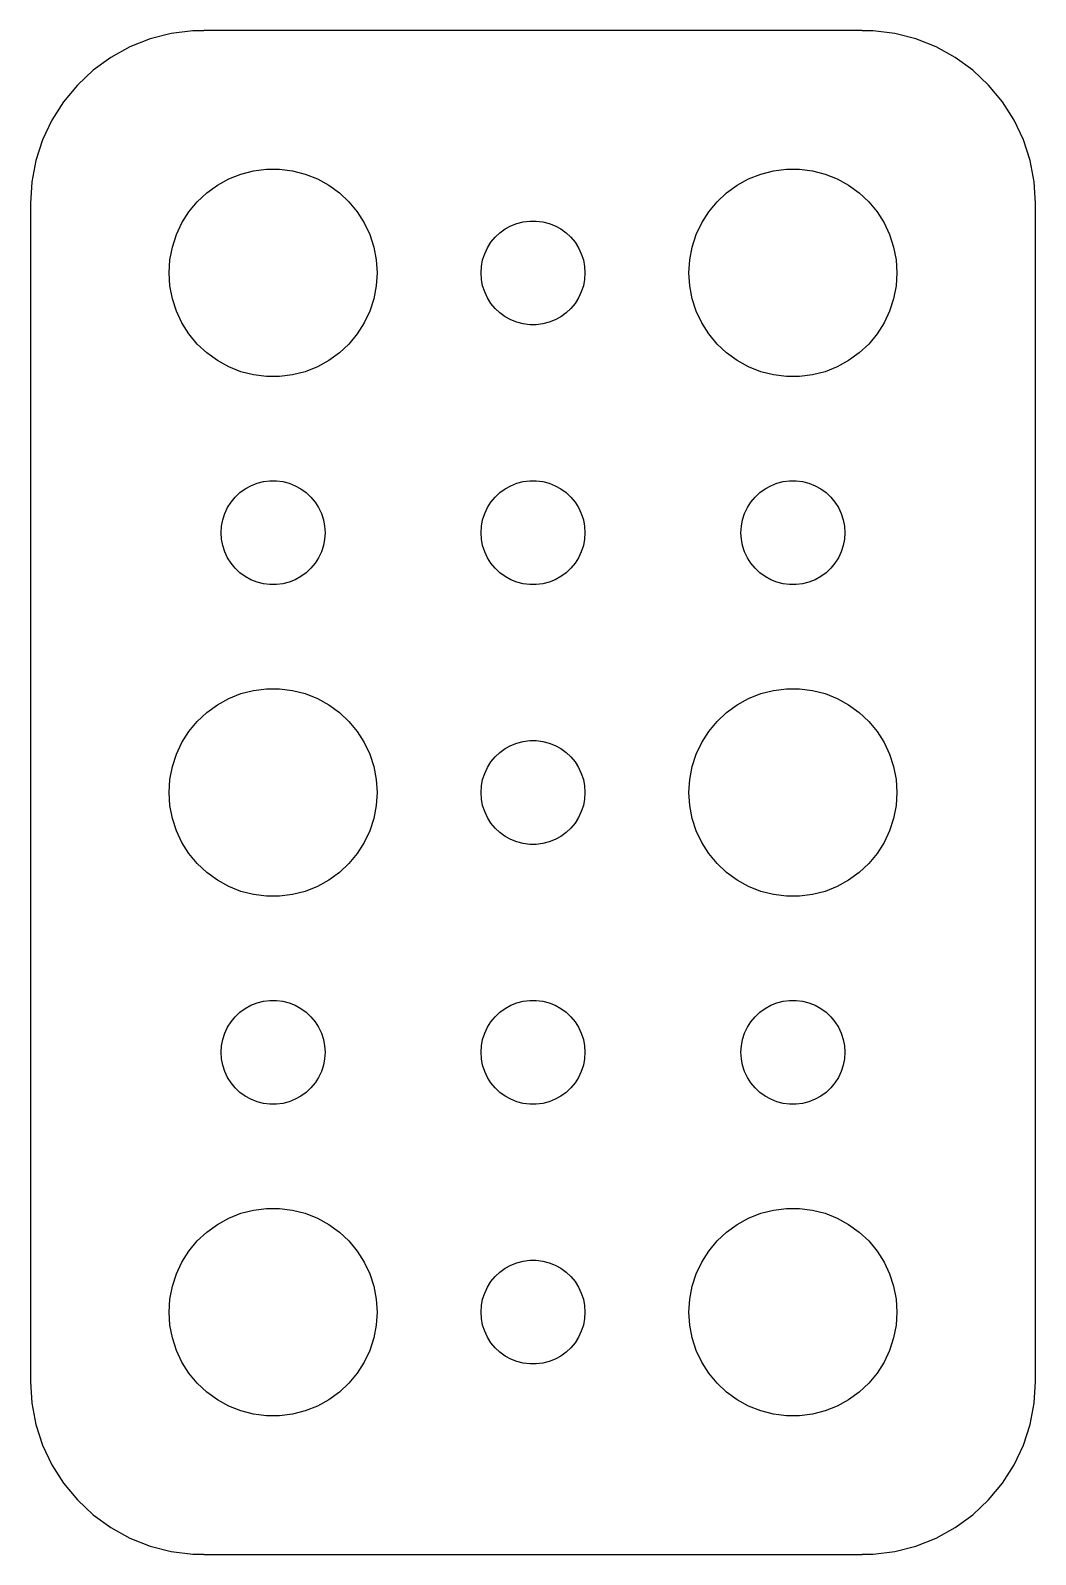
# Model space of a CAD drawing. Extents: x -14.5 to 14.5, y -22 to 22.
import ezdxf

# ---------------------------------------------------------------- set-up
doc = ezdxf.new("R2010")
doc.units = 0
doc.layers.get('0').update_dxf_attribs({"linetype": 'CONTINUOUS'})

msp = doc.modelspace()

# ---------------------------------------------------------------- linework, layer by layer
for points in [[(9.5, -21.9901), (9.81395, -21.9901), (10.4369, -21.9114), (11.0451, -21.7553), (11.6289, -21.5241), (12.1791, -21.2216), (12.6871, -20.8526), (13.1448, -20.4227), (13.5451, -19.9389), (13.8815, -19.4088), (14.1489, -18.8406), (14.3429, -18.2434), (14.4606, -17.6267), (14.5, -17), (14.5, 17), (14.4606, 17.6267), (14.3429, 18.2434), (14.1489, 18.8406), (13.8815, 19.4088), (13.5451, 19.9389), (13.1448, 20.4227), (12.6871, 20.8526), (12.1791, 21.2216), (11.6289, 21.5241), (11.0451, 21.7553), (10.4369, 21.9114), (9.81395, 21.9901), (9.5, 21.9901), (9.5, 21.997), (-9.5, 21.997), (-9.5, 21.9901), (-9.81395, 21.9901), (-10.4369, 21.9114), (-11.0451, 21.7553), (-11.6289, 21.5241), (-12.1791, 21.2216), (-12.6871, 20.8526), (-13.1448, 20.4227), (-13.5451, 19.9389), (-13.8815, 19.4088), (-14.1489, 18.8406), (-14.3429, 18.2434), (-14.4606, 17.6267), (-14.5, 17), (-14.5, -17), (-14.4606, -17.6267), (-14.3429, -18.2434), (-14.1489, -18.8406), (-13.8815, -19.4088), (-13.5451, -19.9389), (-13.1448, -20.4227), (-12.6871, -20.8526), (-12.1791, -21.2216), (-11.6289, -21.5241), (-11.0451, -21.7553), (-10.4369, -21.9114), (-9.81395, -21.9901), (-9.5, -21.9901), (-9.5, -21.997), (9.5, -21.997)], [(-7.68837, 12.0059), (-8.06214, 12.0531), (-8.42705, 12.1468), (-8.77734, 12.2855), (-9.10748, 12.467), (-9.41227, 12.6885), (-9.68691, 12.9464), (-9.92705, 13.2366), (-10.1289, 13.5547), (-10.2893, 13.8956), (-10.4057, 14.2539), (-10.4763, 14.624), (-10.5, 15), (-10.4763, 15.376), (-10.4057, 15.7461), (-10.2893, 16.1044), (-10.1289, 16.4453), (-9.92705, 16.7634), (-9.68691, 17.0536), (-9.41227, 17.3115), (-9.10748, 17.533), (-8.77734, 17.7145), (-8.42705, 17.8532), (-8.06214, 17.9469), (-7.68837, 17.9941), (-7.31163, 17.9941), (-6.93786, 17.9469), (-6.57295, 17.8532), (-6.22266, 17.7145), (-5.89252, 17.533), (-5.58773, 17.3115), (-5.31309, 17.0536), (-5.07295, 16.7634), (-4.87108, 16.4453), (-4.71067, 16.1044), (-4.59425, 15.7461), (-4.52366, 15.376), (-4.5, 15), (-4.52366, 14.624), (-4.59425, 14.2539), (-4.71067, 13.8956), (-4.87108, 13.5547), (-5.07295, 13.2366), (-5.31309, 12.9464), (-5.58773, 12.6885), (-5.89252, 12.467), (-6.22266, 12.2855), (-6.57295, 12.1468), (-6.93786, 12.0531), (-7.31163, 12.0059)], [(7.31163, 12.0059), (6.93786, 12.0531), (6.57295, 12.1468), (6.22266, 12.2855), (5.89252, 12.467), (5.58773, 12.6885), (5.31309, 12.9464), (5.07295, 13.2366), (4.87108, 13.5547), (4.71067, 13.8956), (4.59425, 14.2539), (4.52366, 14.624), (4.5, 15), (4.52366, 15.376), (4.59425, 15.7461), (4.71067, 16.1044), (4.87108, 16.4453), (5.07295, 16.7634), (5.31309, 17.0536), (5.58773, 17.3115), (5.89252, 17.533), (6.22266, 17.7145), (6.57295, 17.8532), (6.93786, 17.9469), (7.31163, 17.9941), (7.68837, 17.9941), (8.06214, 17.9469), (8.42705, 17.8532), (8.77734, 17.7145), (9.10748, 17.533), (9.41227, 17.3115), (9.68691, 17.0536), (9.92705, 16.7634), (10.1289, 16.4453), (10.2893, 16.1044), (10.4057, 15.7461), (10.4763, 15.376), (10.5, 15), (10.4763, 14.624), (10.4057, 14.2539), (10.2893, 13.8956), (10.1289, 13.5547), (9.92705, 13.2366), (9.68691, 12.9464), (9.41227, 12.6885), (9.10748, 12.467), (8.77734, 12.2855), (8.42705, 12.1468), (8.06214, 12.0531), (7.68837, 12.0059)], [(-0.094186, 13.503), (-0.281072, 13.5266), (-0.463525, 13.5734), (-0.638669, 13.6428), (-0.80374, 13.7335), (-0.956136, 13.8442), (-1.09345, 13.9732), (-1.21353, 14.1183), (-1.31446, 14.2774), (-1.39466, 14.4478), (-1.45287, 14.627), (-1.48817, 14.812), (-1.5, 15), (-1.48817, 15.188), (-1.45287, 15.373), (-1.39466, 15.5522), (-1.31446, 15.7226), (-1.21353, 15.8817), (-1.09345, 16.0268), (-0.956136, 16.1558), (-0.80374, 16.2665), (-0.638669, 16.3572), (-0.463525, 16.4266), (-0.281072, 16.4734), (-0.094186, 16.497), (0.094186, 16.497), (0.281072, 16.4734), (0.463525, 16.4266), (0.638669, 16.3572), (0.80374, 16.2665), (0.956136, 16.1558), (1.09345, 16.0268), (1.21353, 15.8817), (1.31446, 15.7226), (1.39466, 15.5522), (1.45287, 15.373), (1.48817, 15.188), (1.5, 15), (1.48817, 14.812), (1.45287, 14.627), (1.39466, 14.4478), (1.31446, 14.2774), (1.21353, 14.1183), (1.09345, 13.9732), (0.956136, 13.8442), (0.80374, 13.7335), (0.638669, 13.6428), (0.463525, 13.5734), (0.281072, 13.5266), (0.094186, 13.503)], [(-7.59419, 6.00296), (-7.78107, 6.02657), (-7.96353, 6.07342), (-8.13867, 6.14276), (-8.30374, 6.23351), (-8.45614, 6.34423), (-8.59345, 6.47318), (-8.71353, 6.61832), (-8.81446, 6.77737), (-8.89466, 6.94781), (-8.95287, 7.12697), (-8.98817, 7.312), (-9, 7.5), (-8.98817, 7.688), (-8.95287, 7.87303), (-8.89466, 8.05219), (-8.81446, 8.22263), (-8.71353, 8.38168), (-8.59345, 8.52682), (-8.45614, 8.65577), (-8.30374, 8.76649), (-8.13867, 8.85724), (-7.96353, 8.92658), (-7.78107, 8.97343), (-7.59419, 8.99704), (-7.40581, 8.99704), (-7.21893, 8.97343), (-7.03647, 8.92658), (-6.86133, 8.85724), (-6.69626, 8.76649), (-6.54386, 8.65577), (-6.40655, 8.52682), (-6.28647, 8.38168), (-6.18554, 8.22263), (-6.10534, 8.05219), (-6.04713, 7.87303), (-6.01183, 7.688), (-6, 7.5), (-6.01183, 7.312), (-6.04713, 7.12697), (-6.10534, 6.94781), (-6.18554, 6.77737), (-6.28647, 6.61832), (-6.40655, 6.47318), (-6.54386, 6.34423), (-6.69626, 6.23351), (-6.86133, 6.14276), (-7.03647, 6.07342), (-7.21893, 6.02657), (-7.40581, 6.00296)], [(-0.094186, 6.00296), (-0.281072, 6.02657), (-0.463525, 6.07342), (-0.638669, 6.14276), (-0.80374, 6.23351), (-0.956136, 6.34423), (-1.09345, 6.47318), (-1.21353, 6.61832), (-1.31446, 6.77737), (-1.39466, 6.94781), (-1.45287, 7.12697), (-1.48817, 7.312), (-1.5, 7.5), (-1.48817, 7.688), (-1.45287, 7.87303), (-1.39466, 8.05219), (-1.31446, 8.22263), (-1.21353, 8.38168), (-1.09345, 8.52682), (-0.956136, 8.65577), (-0.80374, 8.76649), (-0.638669, 8.85724), (-0.463525, 8.92658), (-0.281072, 8.97343), (-0.094186, 8.99704), (0.094186, 8.99704), (0.281072, 8.97343), (0.463525, 8.92658), (0.638669, 8.85724), (0.80374, 8.76649), (0.956136, 8.65577), (1.09345, 8.52682), (1.21353, 8.38168), (1.31446, 8.22263), (1.39466, 8.05219), (1.45287, 7.87303), (1.48817, 7.688), (1.5, 7.5), (1.48817, 7.312), (1.45287, 7.12697), (1.39466, 6.94781), (1.31446, 6.77737), (1.21353, 6.61832), (1.09345, 6.47318), (0.956136, 6.34423), (0.80374, 6.23351), (0.638669, 6.14276), (0.463525, 6.07342), (0.281072, 6.02657), (0.094186, 6.00296)], [(7.40581, 6.00296), (7.21893, 6.02657), (7.03647, 6.07342), (6.86133, 6.14276), (6.69626, 6.23351), (6.54386, 6.34423), (6.40655, 6.47318), (6.28647, 6.61832), (6.18554, 6.77737), (6.10534, 6.94781), (6.04713, 7.12697), (6.01183, 7.312), (6, 7.5), (6.01183, 7.688), (6.04713, 7.87303), (6.10534, 8.05219), (6.18554, 8.22263), (6.28647, 8.38168), (6.40655, 8.52682), (6.54386, 8.65577), (6.69626, 8.76649), (6.86133, 8.85724), (7.03647, 8.92658), (7.21893, 8.97343), (7.40581, 8.99704), (7.59419, 8.99704), (7.78107, 8.97343), (7.96353, 8.92658), (8.13867, 8.85724), (8.30374, 8.76649), (8.45614, 8.65577), (8.59345, 8.52682), (8.71353, 8.38168), (8.81446, 8.22263), (8.89466, 8.05219), (8.95287, 7.87303), (8.98817, 7.688), (9, 7.5), (8.98817, 7.312), (8.95287, 7.12697), (8.89466, 6.94781), (8.81446, 6.77737), (8.71353, 6.61832), (8.59345, 6.47318), (8.45614, 6.34423), (8.30374, 6.23351), (8.13867, 6.14276), (7.96353, 6.07342), (7.78107, 6.02657), (7.59419, 6.00296)], [(-7.68837, -2.99408), (-8.06214, -2.94686), (-8.42705, -2.85317), (-8.77734, -2.71448), (-9.10748, -2.53298), (-9.41227, -2.31154), (-9.68691, -2.05364), (-9.92705, -1.76336), (-10.1289, -1.44526), (-10.2893, -1.10437), (-10.4057, -0.74607), (-10.4763, -0.376), (-10.5, 0), (-10.4763, 0.376), (-10.4057, 0.74607), (-10.2893, 1.10437), (-10.1289, 1.44526), (-9.92705, 1.76336), (-9.68691, 2.05364), (-9.41227, 2.31154), (-9.10748, 2.53298), (-8.77734, 2.71448), (-8.42705, 2.85317), (-8.06214, 2.94686), (-7.68837, 2.99408), (-7.31163, 2.99408), (-6.93786, 2.94686), (-6.57295, 2.85317), (-6.22266, 2.71448), (-5.89252, 2.53298), (-5.58773, 2.31154), (-5.31309, 2.05364), (-5.07295, 1.76336), (-4.87108, 1.44526), (-4.71067, 1.10437), (-4.59425, 0.74607), (-4.52366, 0.376), (-4.5, 0), (-4.52366, -0.376), (-4.59425, -0.74607), (-4.71067, -1.10437), (-4.87108, -1.44526), (-5.07295, -1.76336), (-5.31309, -2.05364), (-5.58773, -2.31154), (-5.89252, -2.53298), (-6.22266, -2.71448), (-6.57295, -2.85317), (-6.93786, -2.94686), (-7.31163, -2.99408)], [(7.31163, -2.99408), (6.93786, -2.94686), (6.57295, -2.85317), (6.22266, -2.71448), (5.89252, -2.53298), (5.58773, -2.31154), (5.31309, -2.05364), (5.07295, -1.76336), (4.87108, -1.44526), (4.71067, -1.10437), (4.59425, -0.74607), (4.52366, -0.376), (4.5, 0), (4.52366, 0.376), (4.59425, 0.74607), (4.71067, 1.10437), (4.87108, 1.44526), (5.07295, 1.76336), (5.31309, 2.05364), (5.58773, 2.31154), (5.89252, 2.53298), (6.22266, 2.71448), (6.57295, 2.85317), (6.93786, 2.94686), (7.31163, 2.99408), (7.68837, 2.99408), (8.06214, 2.94686), (8.42705, 2.85317), (8.77734, 2.71448), (9.10748, 2.53298), (9.41227, 2.31154), (9.68691, 2.05364), (9.92705, 1.76336), (10.1289, 1.44526), (10.2893, 1.10437), (10.4057, 0.74607), (10.4763, 0.376), (10.5, 0), (10.4763, -0.376), (10.4057, -0.74607), (10.2893, -1.10437), (10.1289, -1.44526), (9.92705, -1.76336), (9.68691, -2.05364), (9.41227, -2.31154), (9.10748, -2.53298), (8.77734, -2.71448), (8.42705, -2.85317), (8.06214, -2.94686), (7.68837, -2.99408)], [(-0.094186, -1.49704), (-0.281072, -1.47343), (-0.463525, -1.42658), (-0.638669, -1.35724), (-0.80374, -1.26649), (-0.956136, -1.15577), (-1.09345, -1.02682), (-1.21353, -0.881678), (-1.31446, -0.722631), (-1.39466, -0.552187), (-1.45287, -0.373035), (-1.48817, -0.188), (-1.5, 0), (-1.48817, 0.188), (-1.45287, 0.373035), (-1.39466, 0.552187), (-1.31446, 0.722631), (-1.21353, 0.881678), (-1.09345, 1.02682), (-0.956136, 1.15577), (-0.80374, 1.26649), (-0.638669, 1.35724), (-0.463525, 1.42658), (-0.281072, 1.47343), (-0.094186, 1.49704), (0.094186, 1.49704), (0.281072, 1.47343), (0.463525, 1.42658), (0.638669, 1.35724), (0.80374, 1.26649), (0.956136, 1.15577), (1.09345, 1.02682), (1.21353, 0.881678), (1.31446, 0.722631), (1.39466, 0.552187), (1.45287, 0.373035), (1.48817, 0.188), (1.5, 0), (1.48817, -0.188), (1.45287, -0.373035), (1.39466, -0.552187), (1.31446, -0.722631), (1.21353, -0.881678), (1.09345, -1.02682), (0.956136, -1.15577), (0.80374, -1.26649), (0.638669, -1.35724), (0.463525, -1.42658), (0.281072, -1.47343), (0.094186, -1.49704)], [(-7.59419, -8.99704), (-7.78107, -8.97343), (-7.96353, -8.92658), (-8.13867, -8.85724), (-8.30374, -8.76649), (-8.45614, -8.65577), (-8.59345, -8.52682), (-8.71353, -8.38168), (-8.81446, -8.22263), (-8.89466, -8.05219), (-8.95287, -7.87303), (-8.98817, -7.688), (-9, -7.5), (-8.98817, -7.312), (-8.95287, -7.12697), (-8.89466, -6.94781), (-8.81446, -6.77737), (-8.71353, -6.61832), (-8.59345, -6.47318), (-8.45614, -6.34423), (-8.30374, -6.23351), (-8.13867, -6.14276), (-7.96353, -6.07342), (-7.78107, -6.02657), (-7.59419, -6.00296), (-7.40581, -6.00296), (-7.21893, -6.02657), (-7.03647, -6.07342), (-6.86133, -6.14276), (-6.69626, -6.23351), (-6.54386, -6.34423), (-6.40655, -6.47318), (-6.28647, -6.61832), (-6.18554, -6.77737), (-6.10534, -6.94781), (-6.04713, -7.12697), (-6.01183, -7.312), (-6, -7.5), (-6.01183, -7.688), (-6.04713, -7.87303), (-6.10534, -8.05219), (-6.18554, -8.22263), (-6.28647, -8.38168), (-6.40655, -8.52682), (-6.54386, -8.65577), (-6.69626, -8.76649), (-6.86133, -8.85724), (-7.03647, -8.92658), (-7.21893, -8.97343), (-7.40581, -8.99704)], [(-0.094186, -8.99704), (-0.281072, -8.97343), (-0.463525, -8.92658), (-0.638669, -8.85724), (-0.80374, -8.76649), (-0.956136, -8.65577), (-1.09345, -8.52682), (-1.21353, -8.38168), (-1.31446, -8.22263), (-1.39466, -8.05219), (-1.45287, -7.87303), (-1.48817, -7.688), (-1.5, -7.5), (-1.48817, -7.312), (-1.45287, -7.12697), (-1.39466, -6.94781), (-1.31446, -6.77737), (-1.21353, -6.61832), (-1.09345, -6.47318), (-0.956136, -6.34423), (-0.80374, -6.23351), (-0.638669, -6.14276), (-0.463525, -6.07342), (-0.281072, -6.02657), (-0.094186, -6.00296), (0.094186, -6.00296), (0.281072, -6.02657), (0.463525, -6.07342), (0.638669, -6.14276), (0.80374, -6.23351), (0.956136, -6.34423), (1.09345, -6.47318), (1.21353, -6.61832), (1.31446, -6.77737), (1.39466, -6.94781), (1.45287, -7.12697), (1.48817, -7.312), (1.5, -7.5), (1.48817, -7.688), (1.45287, -7.87303), (1.39466, -8.05219), (1.31446, -8.22263), (1.21353, -8.38168), (1.09345, -8.52682), (0.956136, -8.65577), (0.80374, -8.76649), (0.638669, -8.85724), (0.463525, -8.92658), (0.281072, -8.97343), (0.094186, -8.99704)], [(7.40581, -8.99704), (7.21893, -8.97343), (7.03647, -8.92658), (6.86133, -8.85724), (6.69626, -8.76649), (6.54386, -8.65577), (6.40655, -8.52682), (6.28647, -8.38168), (6.18554, -8.22263), (6.10534, -8.05219), (6.04713, -7.87303), (6.01183, -7.688), (6, -7.5), (6.01183, -7.312), (6.04713, -7.12697), (6.10534, -6.94781), (6.18554, -6.77737), (6.28647, -6.61832), (6.40655, -6.47318), (6.54386, -6.34423), (6.69626, -6.23351), (6.86133, -6.14276), (7.03647, -6.07342), (7.21893, -6.02657), (7.40581, -6.00296), (7.59419, -6.00296), (7.78107, -6.02657), (7.96353, -6.07342), (8.13867, -6.14276), (8.30374, -6.23351), (8.45614, -6.34423), (8.59345, -6.47318), (8.71353, -6.61832), (8.81446, -6.77737), (8.89466, -6.94781), (8.95287, -7.12697), (8.98817, -7.312), (9, -7.5), (8.98817, -7.688), (8.95287, -7.87303), (8.89466, -8.05219), (8.81446, -8.22263), (8.71353, -8.38168), (8.59345, -8.52682), (8.45614, -8.65577), (8.30374, -8.76649), (8.13867, -8.85724), (7.96353, -8.92658), (7.78107, -8.97343), (7.59419, -8.99704)], [(-7.68837, -17.9941), (-8.06214, -17.9469), (-8.42705, -17.8532), (-8.77734, -17.7145), (-9.10748, -17.533), (-9.41227, -17.3115), (-9.68691, -17.0536), (-9.92705, -16.7634), (-10.1289, -16.4453), (-10.2893, -16.1044), (-10.4057, -15.7461), (-10.4763, -15.376), (-10.5, -15), (-10.4763, -14.624), (-10.4057, -14.2539), (-10.2893, -13.8956), (-10.1289, -13.5547), (-9.92705, -13.2366), (-9.68691, -12.9464), (-9.41227, -12.6885), (-9.10748, -12.467), (-8.77734, -12.2855), (-8.42705, -12.1468), (-8.06214, -12.0531), (-7.68837, -12.0059), (-7.31163, -12.0059), (-6.93786, -12.0531), (-6.57295, -12.1468), (-6.22266, -12.2855), (-5.89252, -12.467), (-5.58773, -12.6885), (-5.31309, -12.9464), (-5.07295, -13.2366), (-4.87108, -13.5547), (-4.71067, -13.8956), (-4.59425, -14.2539), (-4.52366, -14.624), (-4.5, -15), (-4.52366, -15.376), (-4.59425, -15.7461), (-4.71067, -16.1044), (-4.87108, -16.4453), (-5.07295, -16.7634), (-5.31309, -17.0536), (-5.58773, -17.3115), (-5.89252, -17.533), (-6.22266, -17.7145), (-6.57295, -17.8532), (-6.93786, -17.9469), (-7.31163, -17.9941)], [(7.31163, -17.9941), (6.93786, -17.9469), (6.57295, -17.8532), (6.22266, -17.7145), (5.89252, -17.533), (5.58773, -17.3115), (5.31309, -17.0536), (5.07295, -16.7634), (4.87108, -16.4453), (4.71067, -16.1044), (4.59425, -15.7461), (4.52366, -15.376), (4.5, -15), (4.52366, -14.624), (4.59425, -14.2539), (4.71067, -13.8956), (4.87108, -13.5547), (5.07295, -13.2366), (5.31309, -12.9464), (5.58773, -12.6885), (5.89252, -12.467), (6.22266, -12.2855), (6.57295, -12.1468), (6.93786, -12.0531), (7.31163, -12.0059), (7.68837, -12.0059), (8.06214, -12.0531), (8.42705, -12.1468), (8.77734, -12.2855), (9.10748, -12.467), (9.41227, -12.6885), (9.68691, -12.9464), (9.92705, -13.2366), (10.1289, -13.5547), (10.2893, -13.8956), (10.4057, -14.2539), (10.4763, -14.624), (10.5, -15), (10.4763, -15.376), (10.4057, -15.7461), (10.2893, -16.1044), (10.1289, -16.4453), (9.92705, -16.7634), (9.68691, -17.0536), (9.41227, -17.3115), (9.10748, -17.533), (8.77734, -17.7145), (8.42705, -17.8532), (8.06214, -17.9469), (7.68837, -17.9941)], [(-0.094186, -16.497), (-0.281072, -16.4734), (-0.463525, -16.4266), (-0.638669, -16.3572), (-0.80374, -16.2665), (-0.956136, -16.1558), (-1.09345, -16.0268), (-1.21353, -15.8817), (-1.31446, -15.7226), (-1.39466, -15.5522), (-1.45287, -15.373), (-1.48817, -15.188), (-1.5, -15), (-1.48817, -14.812), (-1.45287, -14.627), (-1.39466, -14.4478), (-1.31446, -14.2774), (-1.21353, -14.1183), (-1.09345, -13.9732), (-0.956136, -13.8442), (-0.80374, -13.7335), (-0.638669, -13.6428), (-0.463525, -13.5734), (-0.281072, -13.5266), (-0.094186, -13.503), (0.094186, -13.503), (0.281072, -13.5266), (0.463525, -13.5734), (0.638669, -13.6428), (0.80374, -13.7335), (0.956136, -13.8442), (1.09345, -13.9732), (1.21353, -14.1183), (1.31446, -14.2774), (1.39466, -14.4478), (1.45287, -14.627), (1.48817, -14.812), (1.5, -15), (1.48817, -15.188), (1.45287, -15.373), (1.39466, -15.5522), (1.31446, -15.7226), (1.21353, -15.8817), (1.09345, -16.0268), (0.956136, -16.1558), (0.80374, -16.2665), (0.638669, -16.3572), (0.463525, -16.4266), (0.281072, -16.4734), (0.094186, -16.497)]]:
    msp.add_lwpolyline(points, close=True)

doc.saveas('drawing.dxf')
